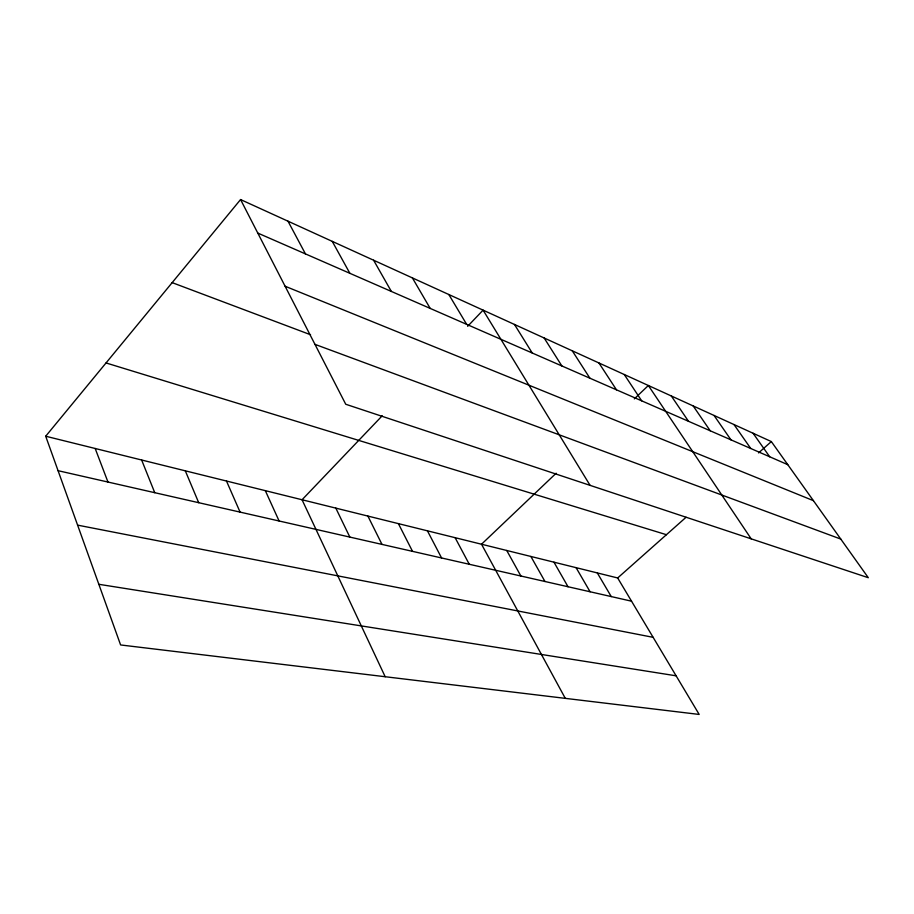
<?xml version="1.0" encoding="UTF-8"?>
<svg xmlns="http://www.w3.org/2000/svg" width="914" height="914" viewBox="0 0 914 914"><rect width="100%" height="100%" fill="white"/><g stroke="black" fill="none" stroke-linecap="round" stroke-linejoin="round"><path stroke-width="1.37" d="M45.7 436.229L617.67 577.968L699.187 714.44L120.602 644.953L45.7 436.229L240.565 199.56L771.336 441.576L868.3 577.717L345.743 404.251L240.565 199.56M382.212 415.801L302.054 499.764L385.182 676.726M467.648 326.321L483.095 310.143L590.09 485.368M556.158 473.224L481.518 544.23L565.286 698.353M634.316 398.87L648.357 385.502L751.182 538.837M617.67 577.968L686.06 517.267M758.563 452.91L771.336 441.576M98.838 584.297L676.109 675.812M77.61 525.139L653.122 637.332M58.062 470.687L631.54 601.195M106.035 362.949L666.42 534.701M314.964 344.349L840.777 539.077M172.163 282.632L310.543 334.73M285.111 286.242L813.426 500.666M257.782 233.07L787.788 464.678M753.079 433.247L769.679 456.76M733.999 424.553L750.748 448.488M714.051 415.459L730.949 439.84M693.178 405.93L710.212 430.78M671.299 395.968L688.482 421.274M624.262 374.512L641.685 400.835M598.933 362.961L616.47 389.81M572.267 350.805L589.896 378.202M544.15 337.986L561.859 365.943M514.468 324.447L532.245 353.01M448.82 294.514L466.643 324.333M597.299 572.929L611.249 596.579M412.397 277.913L430.197 308.418M576.094 567.674L590.09 591.769M553.964 562.19L568.017 586.742M373.609 260.227L391.352 291.44M530.874 556.466L544.973 581.498M506.744 550.491L520.877 576.014M332.239 241.353L349.868 273.309M287.99 221.188L305.447 253.898M455.115 537.695L469.27 564.269M427.432 530.828L441.588 557.974M398.401 523.631L412.522 551.359M367.896 516.079L381.983 544.401M335.826 508.127L349.834 537.089M265.323 490.658L279.101 520.991M226.478 481.027L240.085 512.114M185.314 470.836L198.704 502.7M141.636 460.005L154.752 492.692M95.182 448.5L107.966 482.044"/></g></svg>
